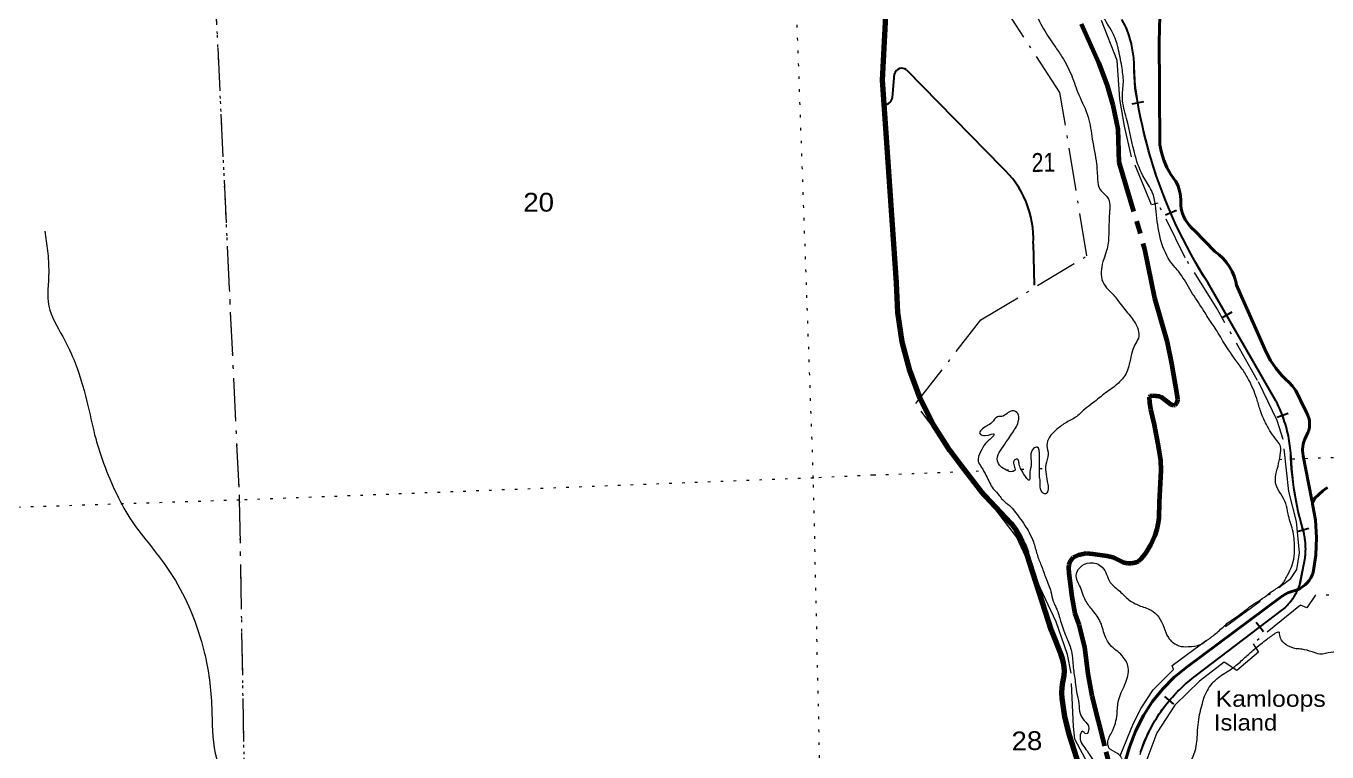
# Model space of a CAD drawing. Header units: feet. Extents: x 485078 to 733631, y 372822 to 564222.
# Drawn here: x 693061 to 705182, y 443034 to 449798 of the extents above; entities that cross this region are included whole.
import ezdxf

# ---------------------------------------------------------------- set-up
doc = ezdxf.new("R2010")
doc.units = ezdxf.units.FT
doc.header["$LTSCALE"] = 80
for name, pattern in [('DOT_DASHED', [7.7, 5, -1.2, 0.3, -1.2]), ('DOTTED', [1.5, 0.3, -1.2]), ('LONG_DASH_SHORT_DASH', [9.9, 6, -1.2, 1.5, -1.2])]:
    doc.linetypes.add(name, pattern=pattern)
for name, color, linetype, lineweight in [('11', 7, 'LONG_DASH_SHORT_DASH', 60), ('20', 7, 'Continuous', 70), ('26', 7, 'Continuous', 40), ('29', 7, 'Continuous', 25), ('34', 7, 'Continuous', 25), ('39', 7, 'Continuous', 13), ('44', 7, 'DOT_DASHED', 13), ('61', 7, 'Continuous', 13), ('7', 7, 'DOTTED', 13)]:
    doc.layers.add(name, color=color, linetype=linetype, lineweight=lineweight)
doc.layers.add('42', color=7, linetype='Continuous')

msp = doc.modelspace()

# ---------------------------------------------------------------- linework, layer by layer
at = {"layer": '11'}
for points in [[(702893.06, 449816.57), (703054.88, 449456.34), (703135.35, 449244.65), (703188.07, 449060.2), (703233.36, 448838.21), (703241.89, 448530.58), (703483.42, 447718.59), (703576.46, 447261.05), (703692.31, 446852.18), (703735.07, 446653.4), (703786.71, 446346.99), (703789.85, 446317.71), (703787.18, 446297.99), (703778.76, 446280.77), (703763.33, 446266.43)], [(703763.33, 446266.43), (703754.02, 446263.58), (703731.47, 446268.47), (703636.18, 446340.75), (703622.7, 446345.46), (703558.6, 446353.57), (703536.42, 446350.33), (703527.04, 446338.64), (703527.86, 446289.24), (703537.73, 446227.52), (703569.72, 446097.71), (703606.55, 445903.14), (703630.02, 445754.05), (703635.62, 445658.29), (703618.87, 445361.88), (703615.09, 445215.91), (703610.18, 445171.31), (703597.25, 445110.98), (703578.22, 445050.14), (703540.52, 444967.41), (703486.35, 444875.51), (703452.29, 444833.82), (703423.53, 444807.71), (703400.78, 444798.44), (703362, 444791.72), (703324.29, 444791.9), (703284.73, 444798.68), (703190.48, 444846.24), (703134.08, 444858.94), (703001.57, 444878.67), (702938.9, 444883.17), (702865.89, 444867.07), (702816.47, 444846.23), (702791.68, 444815.74), (702777.95, 444779.53), (702774.89, 444750.77), (702777.22, 444698.85), (702806.06, 444481.07), (702834.09, 444324.81), (702871.01, 444223.44), (702921.77, 444011.26), (702955.18, 443764.06), (702992.64, 443556.66), (703122.11, 443034.54), (703154.33, 442921.75)]]:
    msp.add_lwpolyline(points, dxfattribs=at)
at = {"layer": '20'}
msp.add_lwpolyline([(703164.5, 441984.67), (702808.06, 443114.08), (702781.87, 443192.42), (702739.32, 443362.12), (702714.75, 443535.33), (702712.12, 443585.85), (702714.78, 443636.37), (702722.71, 443686.33), (702725.71, 443699.5), (702728.43, 443711.25), (702734.59, 443749.71), (702736.69, 443788.59), (702734.73, 443827.49), (702728.7, 443865.96), (702718.69, 443903.6), (702704.8, 443939.98), (702615.18, 444165.45), (702386.63, 444881.13), (702384.3, 444889.57), (702359.26, 444963.07), (702326.67, 445033.55), (702286.9, 445100.24), (702240.37, 445162.4), (702187.6, 445219.36), (701955.63, 445464.95), (701769.34, 445706.34), (701686.57, 445818.12), (701668.12, 445843.04), (701651.69, 445868.12), (701515.36, 446081.39), (701391.48, 446328.9), (701294.15, 446588), (701224.43, 446855.85), (701183.1, 447129.53), (701170.6, 447406.02), (701040.53, 449292.07), (701101.16, 450436.91)], dxfattribs=at)
at = {"layer": '26'}
for points in [[(705046.79, 445355.74), (705038.72, 445396.85), (704961.07, 445792.4), (704956.15, 445817.48), (704954.56, 445842.4), (704954.22, 445852.98), (704956.05, 445878.07), (704960.48, 445902.83), (704966.99, 445925.29), (704976.83, 445949.96), (704988.03, 445975.29), (705002.74, 446008.54), (705013.77, 446033.48), (705018.7, 446058.54), (705020.51, 446072.91), (705020.96, 446094.68), (705019.13, 446116.38), (705015.04, 446137.77), (705010.23, 446153.68), (705000.25, 446178.79), (704988.13, 446203.68), (704934.88, 446313.04), (704930.94, 446323.58), (704911.91, 446365.9), (704888.56, 446405.99), (704861.14, 446443.43), (704829.96, 446477.79), (704795.36, 446508.7), (704761.3, 446543.17), (704705.53, 446609.67), (704657.02, 446681.63), (704616.29, 446758.26), (704340.74, 447384.46), (704333.45, 447418.74), (704318.85, 447466.11), (704299.38, 447511.69), (704275.26, 447554.98), (704246.74, 447595.52), (704214.14, 447632.85), (704177.82, 447666.57), (704138.17, 447696.31), (703947.99, 447893.02), (703924.47, 447913.13), (703900.18, 447938.44), (703878.66, 447966.16), (703860.16, 447995.97), (703844.87, 448027.55), (703832.97, 448060.56), (703824.59, 448094.63), (703819.81, 448129.39), (703820.44, 448173.71), (703816.42, 448218.04), (703807.78, 448261.71), (703794.63, 448304.24), (703777.11, 448345.15), (703771.71, 448351.9), (703728.27, 448413.05), (703691.47, 448478.41), (703661.7, 448547.26), (703639.29, 448618.85), (703624.49, 448692.38), (703620.11, 449692.28), (703622.66, 449729.22), (703624.11, 449931.7)], [(705046.79, 445355.74), (705067.42, 445394.98), (705147.96, 445469.49), (705163.9, 445483.15), (705186.97, 445499.52)], [(703198.38, 442604.55), (703343.23, 443078.45), (703350.88, 443103.5), (703360.52, 443128.45), (703402.07, 443236.02), (703471.59, 443373.09), (703555.05, 443502.14), (703651.55, 443621.77), (703760.03, 443730.65), (703879.29, 443827.59), (704756.63, 444480.79), (704764.3, 444486.58), (704789.66, 444503.13), (704816.61, 444516.94), (704844.86, 444527.85), (704874.1, 444535.75), (704884.37, 444538.76), (704910.11, 444548.4), (704934.69, 444560.67), (704957.86, 444575.44), (704979.35, 444592.56), (704998.94, 444611.83), (705016.41, 444633.04), (705031.57, 444655.96), (705044.24, 444680.33), (705054.3, 444705.9), (705054.58, 444707.27), (705078.18, 444868.8), (705084.76, 445031.92), (705074.26, 445194.82), (705048.31, 445346.85), (705046.79, 445355.74)]]:
    msp.add_lwpolyline(points, dxfattribs=at)
at = {"layer": '29'}
for p, q in [((701133.62, 449130.81), (701152.76, 449352.95)), ((701265.46, 449389.54), (702152.07, 448483.69)), ((702446.2, 447772.24), (702452.85, 447384.94))]:
    msp.add_line(p, q, dxfattribs=at)
for centre, radius, start, end in [((701221.63, 449332.68), 71.79, 52.37235, 163.59986), ((701050.46, 449144.9), 83.54, 274.61951, 352.46986), ((701539.15, 447813.77), 908, 357.37904, 47.5441)]:
    msp.add_arc(centre, radius, start, end, dxfattribs=at)
at = {"layer": '34'}
for p, q in [((703472.97, 449089.96), (703364.09, 449070.49)), ((703779.58, 448078.16), (703677.93, 448034.54)), ((704294.85, 447130.93), (704199.02, 447075.7)), ((704821.76, 446186.98), (704717.8, 446149.21)), ((705011.98, 445117.81), (704905.91, 445086.47)), ((704590.25, 444152.64), (704523.21, 444240.63)), ((703755.96, 443479.37), (703671.41, 443550.68))]:
    msp.add_line(p, q, dxfattribs=at)
at = {"layer": '34', "lineweight": 13}
for p, q in [((704077.1, 447401.62), (704708.17, 446306.62)), ((704979.87, 444842.32), (704931.98, 444598.49)), ((704770.56, 444360.56), (703966.32, 443747.83))]:
    msp.add_line(p, q, dxfattribs=at)
at = {"layer": '34'}
for points in [[(703346.94, 449680.6), (703341.71, 449698.23), (703336.17, 449715.62), (703330.33, 449732.99), (703324.28, 449750.25), (703317.8, 449767.48), (703311.14, 449784.48), (703305.84, 449797.22), (703270.07, 449857.19)], [(704981.25, 444866.27), (704982.15, 444878.2), (704982.92, 444890.21), (704983.41, 444902.16), (704983.68, 444914.1), (704983.83, 444926.11), (704983.69, 444938.08), (704983.34, 444950.01), (704982.8, 444962.04), (704982.03, 444973.95), (704981.13, 444985.89), (704979.97, 444997.84), (704978.57, 445009.7), (704976.97, 445021.58), (704975.22, 445033.41), (704973.21, 445045.26), (704971.04, 445057), (704968.6, 445068.77), (704966.01, 445080.43), (704965.7, 445081.78), (704951.46, 445129.96), (704938.4, 445178.24), (704926.16, 445226.77), (704914.4, 445275.73), (704903.81, 445324.76), (704894.13, 445373.75), (704884.92, 445423.18), (704876.89, 445472.68), (704869.77, 445522.15), (704863.4, 445572.14), (704858.01, 445621.84), (704853.17, 445671.69), (704849.44, 445721.88), (704846.69, 445771.77), (704844.7, 445821.48), (704842.74, 445844.09), (704840.25, 445866.56), (704837.38, 445888.99), (704834.25, 445911.53), (704830.61, 445933.89), (704826.58, 445956.11), (704822.29, 445978.42), (704817.5, 446000.56), (704812.32, 446022.54), (704806.75, 446044.62), (704800.8, 446066.41), (704794.61, 446088.19), (704787.88, 446109.9), (704780.8, 446131.35), (704773.32, 446152.75), (704765.6, 446174), (704757.37, 446195.22), (704748.88, 446216.16), (704739.89, 446237.04), (704730.66, 446257.65), (704721.04, 446278.23), (704711.06, 446298.52), (704707.2, 446306.1), (704076.16, 447401.05), (704033.26, 447468.62), (703992.13, 447536.82), (703952.17, 447605.75), (703912.72, 447675.57), (703875.06, 447746), (703838.8, 447816.77), (703803.06, 447888.43), (703769.11, 447960.7), (703736.56, 448033.33), (703704.92, 448107.08), (703674.93, 448180.79), (703645.7, 448255.01), (703618.02, 448330.22), (703591.99, 448405.4), (703567.11, 448481.32), (703543.25, 448557.35), (703520.92, 448634.37), (703499.87, 448711.12), (703480.34, 448788.86), (703462.09, 448866.32), (703444.99, 448944.53), (703429.54, 449022.7), (703415.49, 449101.23), (703402.45, 449179.87), (703396.31, 449222.24), (703392.02, 449275.27), (703388.97, 449328.09), (703386.84, 449380.97), (703385.28, 449434.22), (703385.05, 449464.53), (703383.66, 449482.82), (703381.86, 449501), (703379.74, 449519.17), (703377.41, 449537.42), (703374.66, 449555.54), (703371.62, 449573.53), (703368.34, 449591.61), (703364.66, 449609.55), (703360.68, 449627.37), (703356.37, 449645.27), (703351.77, 449662.95), (703346.94, 449680.6)], [(703446.36, 443031.1), (703454.23, 443054.67), (703462.5, 443078.11), (703471.1, 443101.62), (703480.2, 443124.82), (703489.67, 443147.76), (703499.44, 443170.76), (703509.73, 443193.45), (703520.39, 443215.89), (703531.5, 443238.34), (703542.93, 443260.38), (703554.64, 443282.35), (703566.9, 443304.15), (703579.48, 443325.56), (703592.46, 443346.83), (703605.69, 443367.9), (703619.47, 443388.79), (703633.43, 443409.33), (703647.93, 443429.7), (703662.63, 443449.72), (703677.74, 443469.61), (703693.17, 443489.11), (703708.97, 443508.35), (703725.02, 443527.37), (703741.56, 443546.08), (703758.33, 443564.58), (703775.44, 443582.68), (703792.77, 443600.56), (703810.57, 443618), (703828.6, 443635.22), (703846.82, 443652.08), (703865.41, 443668.7), (703884.32, 443684.9), (703903.6, 443700.85), (703922.95, 443716.48), (703942.76, 443731.68), (703962.74, 443746.51), (703965.66, 443748.71), (704769.87, 444361.42), (704776.7, 444367.1), (704783.36, 444372.91), (704789.94, 444378.85), (704796.48, 444384.9), (704802.86, 444391.06), (704809.1, 444397.32), (704815.31, 444403.69), (704821.36, 444410.17), (704827.28, 444416.75), (704833.12, 444423.48), (704838.8, 444430.26), (704844.42, 444437.12), (704849.9, 444444.13), (704855.21, 444451.19), (704860.43, 444458.39), (704865.52, 444465.61), (704870.5, 444473.01), (704875.34, 444480.41), (704880.05, 444487.96), (704884.61, 444495.54), (704889.08, 444503.23), (704893.37, 444510.97), (704897.52, 444518.81), (704901.58, 444526.68), (704905.46, 444534.68), (704909.24, 444542.73), (704912.84, 444550.83), (704916.34, 444558.98), (704919.63, 444567.21), (704922.82, 444575.51), (704925.86, 444583.8), (704928.78, 444592.18), (704930.91, 444598.77), (704978.78, 444842.49), (704980.16, 444854.38), (704981.25, 444866.27)]]:
    msp.add_lwpolyline(points, dxfattribs=at)
at = {"layer": '34', "lineweight": 13}
for centre, radius, start, end in [((702337.92, 449391.01), 1050.81, 4.01468, 22.77064), ((706423.87, 449484.3), 3037.78, 180.37202, 184.94662), ((707924.44, 449875.11), 4573.85, 188.20486, 212.73733), ((703550.72, 445716.16), 1299.36, 4.65258, 27.02813), ((707716.37, 445911.46), 2871.98, 181.79394, 196.78552), ((704297.55, 444925.23), 687.34, 353.07202, 13.18923), ((704446.86, 444753.89), 509.4, 309.45321, 342.23787), ((704805.67, 442594.29), 1426.59, 126.04074, 163.18821)]:
    msp.add_arc(centre, radius, start, end, dxfattribs=at)
at = {"layer": '39'}
msp.add_arc((704509.15, 443362.13), 506.61, 142.01673, 160.43589, dxfattribs=at)
for points in [[(704782.59, 444622.01), (704805.15, 444662.83), (704872.72, 444832.15), (704880.75, 444939.59), (704861.3, 445105.19), (704819.91, 445254.18), (704799.82, 445348.93), (704707.18, 445529.31), (704701.9, 445591.96), (704726.2, 445695.66), (704746.45, 445799.29), (704748.88, 445882.33), (704717.52, 445932.32), (704617.29, 446086.24), (704559.97, 446220.75), (704527.5, 446327.41), (704451.09, 446506.08), (704392.5, 446602.11), (704246.7, 446807.77), (704158.78, 446953.83), (704081.57, 447069.74), (704012.58, 447179.73), (703904.01, 447345.64), (703797.43, 447513.6), (703753.93, 447563.37), (703597.38, 448007.68), (703554.16, 448249.74), (703480.76, 448377.87), (703395.58, 448590.78), (703315.89, 448937.4), (703275.76, 449124.87), (703284.98, 449274.84), (703269.94, 449422.31), (703236.2, 449593.72), (703184.8, 449736.44), (703094.58, 449896.62), (703060.24, 449995.14), (703028.61, 450059.3), (702946.16, 450235.84), (702876.02, 450404.51), (702801.36, 450597.38), (702764.96, 450697.89), (702716.18, 450810.3), (702682.24, 450888.58), (702663.12, 451141.24), (702635.62, 451304.66), (702597, 451518.48), (702578.55, 451633.5), (702549.1, 451792.84), (702514.09, 451925.76), (702484.4, 451994), (702476.39, 452093.03), (702507.24, 452172.58), (702494.74, 452293.79), (702470.92, 452372.27), (702434.33, 452482.89), (702383.68, 452587.16), (702318.5, 452709.38), (702258.72, 452866.11), (702201.64, 452988.48), (702177.23, 453097.31), (702167.04, 453307.63), (702166.89, 453522.19), (702176.15, 453670.13), (702219.23, 453849.1), (702251.11, 453979.26), (702274.43, 454133.55), (702318.06, 454284.19), (702358.84, 454374.04), (702427.24, 454500.87), (702480.97, 454599.26)], [(696787.34, 451822.48), (696593.58, 451773.89), (696295.1, 451799.16), (696079.56, 451825.51), (695743.29, 451727.91), (695495.88, 451793.55), (695259.34, 451786.73), (694988.44, 451620.74), (694679.29, 451501.9), (694246.01, 451453.31), (693850.75, 451416.26), (693652, 451427.04), (693496.31, 451528.49), (693284.36, 451672.37), (693102.24, 451724.26), (692834.53, 451685.91), (692497.65, 451709.74), (692295.62, 451647.53), (692166.34, 451482.79), (692062.17, 451349.36), (691835.97, 451284.22), (691671.25, 451199.12), (691384.56, 451075.04), (691222.73, 451073.04), (691121.76, 451119.87), (691049.56, 451208.25), (690875.29, 451266.5), (690526.5, 451125.94), (690293.53, 450973.51), (690060.48, 450875.73), (689900.58, 450823.2), (689753.59, 450803.53), (689468.17, 450805), (689110.61, 450787.58), (688896.93, 450870.67), (688671.75, 450884.51), (688335.48, 450839.55), (687948.32, 450960.68), (687629.17, 450997.32), (687232.51, 450996.66), (686944.98, 450947.44), (686620.15, 450973.75), (686500.38, 451141.32), (686260.83, 451318.58), (686030.76, 451407.13), (685679.74, 451483.06), (685417.33, 451517.77), (685103.92, 451562.73), (684802.72, 451606.11), (684563.39, 451566.8), (684328.4, 451466.92), (684166.01, 451373.81), (684017.84, 451226.58), (683970.64, 451085.15), (683961.67, 450843.95), (683860.85, 450781.48), (683634.2, 450833.72), (683434.97, 450856.63), (683217.64, 450824.22), (683137.57, 450800.98), (683014.75, 450731.61), (682960.86, 450553.5), (682946.23, 450354.59), (682771.09, 450277.2), (682526.4, 450324.72), (682353.68, 450289.92), (682195.25, 450146.36), (681993.67, 449861.51), (681772.26, 449565.81), (681673.54, 449554.02), (681546.61, 449591.78), (681396.82, 449539.62), (681263.97, 449467.86), (681121.15, 449233.79), (680956.19, 449049.5)], [(701652.28, 450943.52), (701727.82, 450809.36), (701816.73, 450715.95), (701936.06, 450621.1), (702019.59, 450596.4), (702090.28, 450502.64), (702175.51, 450390.93), (702291.58, 450255.54), (702368.83, 450137.61), (702451.43, 449952.98), (702540.03, 449772.52), (702646.49, 449610.63), (702713.26, 449510.71), (702803.84, 449332.31), (702870.05, 449157.49), (702957.17, 448948.66), (702995.63, 448742.94), (703034.52, 448514.96), (703045.51, 448367.41), (703067.58, 448274.72), (703137.88, 448201.19), (703155.02, 448049.71), (703148.74, 447853.24), (703129.36, 447705.1), (703102.56, 447625.64), (703086, 447437.07), (703128.04, 447358.94), (703179.68, 447307.31), (703252.36, 447215.61), (703347.83, 447098.03), (703387.37, 447044.14), (703424.8, 446891.03), (703391.6, 446827.64), (703340.46, 446646.49), (703317.56, 446575.2), (703238.59, 446470.44), (703118.86, 446379.05), (703001.19, 446285.68), (702925.36, 446227.54), (702839.73, 446153.01), (702743.58, 446098.51), (702655.76, 446032.04), (702596.25, 445968.14), (702573.46, 445890.77), (702585.25, 445805.99), (702562.77, 445712.44), (702564.55, 445621.38), (702580.51, 445530.61), (702581.77, 445465.86), (702560.02, 445439.12), (702518.97, 445466.66), (702511.43, 445541.41), (702504.25, 445597.95), (702504.45, 445691.07), (702504.5, 445792.28), (702482.63, 445874.85), (702448.45, 445862.04), (702423.51, 445790.71), (702425.18, 445705.72), (702412.87, 445610.35), (702407.66, 445565.72), (702378.8, 445591.47), (702339.03, 445657.5), (702317.95, 445699.6), (702294.41, 445763.92), (702268.37, 445749.24), (702267.3, 445700.64), (702274.2, 445658.27), (702238, 445645.42), (702180.83, 445668.6), (702131.49, 445706.11), (702111.72, 445784.67), (702152.74, 445862.38), (702207.88, 445942.39), (702255.13, 446012.13), (702309.64, 446124.52), (702310.99, 446158.95), (702279.67, 446206.93), (702249.18, 446212.41), (702201.03, 446189.21), (702152.99, 446159.94), (702112.54, 446157.13), (702062.91, 446105.57), (702008.92, 446070.11), (701947.5, 446000.1), (701998.48, 445982.87), (702081.29, 445994.59), (702057.66, 445959.72), (701999.94, 445908), (701954.88, 445830.21), (701932.29, 445742.73), (701961.7, 445688.65), (702007.87, 445606.55), (702073, 445486.36), (702077.71, 445479.59)], [(693235.21, 447887.48), (693260.53, 447702.21), (693272.17, 447504.28), (693274.16, 447188.6), (693402.38, 446905.97), (693521.44, 446651.34), (693640.09, 446248.93), (693710.09, 445954), (693783.68, 445723.98), (693906.07, 445435.07), (694049.38, 445181.34), (694219.9, 444956.97), (694429.27, 444669.28), (694595.42, 444347.59), (694721.38, 443965.7), (694791.98, 443444.1), (694824.35, 443022.27), (694979.39, 442673.85), (695229.48, 442326.96), (695456.27, 442060.17), (695656.32, 441804.52), (695883.81, 441519.53), (696119.76, 441172.11), (696384.02, 440931.01), (696740.47, 440713.59), (697146.99, 440615.45), (697529.64, 440506.29), (697815.69, 440488.65), (698048.57, 440485.22), (698263.58, 440630.9), (698471.27, 440545.56), (698601.75, 440309.57), (698714.9, 439998.04), (698807.13, 439651.32), (698827.22, 439285.71), (698898.53, 438851.17), (699028.45, 438471.45), (699246.23, 438228.61), (699433.7, 438089.88), (699675.5, 437906.64), (699975.6, 437786.3), (700239.02, 437672.68), (700423.39, 437614.8), (700611.49, 437617.79), (700743.25, 437612.6), (700862.87, 437606.95), (700988.25, 437609.62), (701137.96, 437611.17), (701189.38, 437610.13), (701204.92, 437608.76)], [(709524.29, 446739.1), (709508.09, 446731.6), (709307.85, 446717.6), (709152.83, 446670.06), (709018.37, 446606.73), (708859.49, 446549), (708728.92, 446493.84), (708523.2, 446346.14), (708429.54, 446164.17), (708288.65, 446015.7), (708245.41, 445948.06), (708167.08, 445707.69), (708123.92, 445532.77), (708095.84, 445414.83), (708060.98, 445229.95), (708020.08, 444939.7), (707962.95, 444857.62), (707855, 444784.68), (707668.66, 444681.89), (707592.51, 444639.93), (707512.04, 444508.82), (707379.17, 444467.79), (707206.4, 444395.61), (707024.18, 444288.85), (706794.04, 444249.98), (706559.07, 444251.5), (706470.03, 444247.75), (706392.18, 444189.56), (706366.65, 444148.58), (706188.08, 444062.13), (705929.88, 444008.55), (705606.5, 443973.94), (705484.98, 443973.61), (705319.05, 443966.35), (705217.85, 443962.36), (705116.9, 443946.24), (705043.58, 443967.08), (704949.93, 443991.58), (704895.15, 443996.59)], [(702073, 445486.36), (702128.55, 445423.61), (702158.8, 445385.11), (702224.8, 445330.11), (702271.55, 445277.87), (702315.55, 445220.12), (702367.79, 445145.87), (702406.29, 445079.87), (702447.54, 444991.88), (702480.54, 444876.38), (702519.04, 444774.64), (702563.04, 444656.39), (702609.78, 444527.15), (702631.78, 444439.15), (702652.39, 444391.78)], [(703273.61, 442974.21), (703268.39, 442981.31), (703231.19, 443019.05), (703151.13, 443074.18), (703140.09, 443120.52), (703180.59, 443224.54), (703226.05, 443385.33), (703239.71, 443515.14), (703299.59, 443664.07), (703330.92, 443822.56), (703274.11, 443930.77), (703162.76, 444031.84), (703118.82, 444103.86), (703073.61, 444240.63), (703000.53, 444352.57), (702933.93, 444444.39), (702876.45, 444587), (702844.3, 444677.46), (702881.3, 444753.07), (702973.6, 444797.37), (703087.81, 444757.07), (703163.51, 444614.82), (703252.23, 444531.53), (703336.82, 444452.2), (703431.02, 444399.37), (703543.29, 444354.99), (703615.42, 444291.61), (703704.21, 444101.04), (703730.32, 444066.28)], [(703730.32, 444066.28), (703752.02, 444050.93), (703803.25, 444023.71), (703889.7, 444015.71), (704003.37, 444036.52), (704091.42, 444094.16), (704168.27, 444156.6), (704262.73, 444239.85), (704371.59, 444316.69), (704443.64, 444372.73), (704517.28, 444423.96), (704598.93, 444476.79), (704650.16, 444516.81), (704698.19, 444548.83), (704744.62, 444582.45), (704781.44, 444620.88)], [(702652.39, 444391.78), (702668.3, 444356.25), (702705.06, 444237.54), (702758.52, 444092.83), (702801.43, 443970.19), (702818.53, 443820.73), (702837.38, 443685.47), (702849.29, 443594.62), (702871.67, 443485.74), (702881.59, 443392.82), (702921.37, 443326.8), (702963.28, 443254.74), (702937.95, 443203.64), (702903.06, 443227.26), (702881.82, 443174.21), (702905.55, 443099.78), (702947.15, 443043.91), (703047.42, 442887.96), (703083.03, 442827.93), (703154.6, 442689.65), (703178.64, 442669.85)], [(704109.84, 443673.91), (704185.08, 443737.95), (704311.56, 443822.8), (704407.62, 443904.45), (704492.47, 443979.69), (704566.11, 444040.53), (704625.35, 444086.96), (704666.97, 444117.38), (704713.4, 444147.79), (704731.01, 444152.6), (704738.64, 444150.93)], [(704895.15, 443996.59), (704803.33, 444031.25), (704749.42, 444094.98), (704738.64, 444150.93)], [(704031.78, 443531.77), (704023.75, 443504.02), (703984.48, 443337.28), (703974.31, 443235.87), (703957.35, 443067.53), (703899.11, 442938.88), (703761.16, 442847.14), (703652.26, 442822.77), (703583.74, 442805.25), (703529.36, 442790.02), (703478.74, 442789.04), (703442.61, 442803)]]:
    msp.add_spline(points, degree=3, dxfattribs=at)
at = {"layer": '44'}
for points in [[(688649.39, 470198.26), (688773, 466766.95), (694401, 466945.95), (694488, 461456.95), (694691, 456153.95), (694788, 450823.95), (695048, 445380.95), (695141, 440040.95), (695323, 434686.95), (700396, 434854.95), (700562, 430195.95), (700743, 424896.95), (695417, 424709.95), (690101, 424527.95), (684752, 424375.95), (679411, 424204.95), (679406.87, 423859.49)], [(702952.65, 442926.55), (702832.59, 443154.08), (702821.67, 443272.4), (702798.03, 443767.52), (702765.28, 443942.27), (702659.77, 444248.07), (702288.78, 445038.18), (701641.05, 445889.96), (701349.99, 446279.5), (701958.55, 447059.67), (702944.73, 447657.06), (702694.34, 449178.14), (701373.64, 451205.16)], [(704845.46, 444650.33), (704901.86, 444734.07), (704925.5, 444890.61), (704898.88, 445180.9), (704825.45, 445462.18), (704774.51, 445946.37), (704719.18, 446122.49), (704536.2, 446496.1), (704157.81, 447162.32), (703861.29, 447639.23), (703606.61, 448148.91), (703548.66, 448131.03), (703361.01, 448578.5), (703294.62, 448864.7), (703251.86, 449117.3), (703251.86, 449117.3), (703226.4, 449477.71), (703031.75, 449976.47)], [(703254.63, 442997.54), (703379.24, 443303.34), (703450.18, 443441.68), (703562.96, 443612.78), (703752.16, 443802.09), (703752.16, 443802.09), (703752.16, 443802.09), (703738.39, 443840.58), (704845.46, 444650.33)], [(705694.61, 444507.67), (705072.95, 444493.64), (704994.29, 444377.99), (704934.61, 444402.32), (704493.05, 444041.68), (704543.99, 443965.22), (704342.06, 443794.12), (704225.64, 443872.38), (703995.14, 443695.34), (703763.56, 443471.92), (703596.13, 443213.83), (703442.61, 442803)]]:
    msp.add_lwpolyline(points, dxfattribs=at)
at = {"layer": '61', "linetype": 'DOTTED'}
msp.add_lwpolyline([(700673, 434860.95), (700516, 440220.95), (700397, 445586.95), (700207, 450906.95), (700109, 456325.95), (699978.9, 458989.24)], dxfattribs=at)
at = {"layer": '7'}
for p, q in [((700953.31, 445614.92), (701981.01, 445654.34)), ((702192.2, 445662.44), (702278.06, 445665.73)), ((702333.73, 445667.87), (702420.75, 445671.21)), ((702504.38, 445674.42), (702561.72, 445676.61))]:
    msp.add_line(p, q, dxfattribs=at)
for points in [[(694255.6, 470373.48), (694401, 466945.95), (694488, 461456.95), (694691, 456153.95), (694788, 450823.95), (695048, 445380.95), (695141, 440040.95), (695323, 434686.95)], [(704739.03, 445760.13), (705621.52, 445793.98), (708198.28, 445817.96)], [(700951.62, 445614.27), (700397, 445586.95), (695048, 445380.95), (689372, 445194.95), (683992, 444996.95)]]:
    msp.add_lwpolyline(points, dxfattribs=at)

# ---------------------------------------------------------------- texts
at = {"layer": '42'}
for s, width, p in [('Kamloops', 1.15, (704145.11, 443455.57)), ('Island', 1.1, (704129.13, 443234.48))]:
    msp.add_text(s, height=150, dxfattribs=dict(at, width=width)).set_placement(p)
at = {"layer": '7'}
for s, width, p in [('21', 0.85, (702431.79, 448437.96)), ('28', 1.1, (702245.01, 443048.47))]:
    msp.add_text(s, height=175, rotation=1.11, dxfattribs=dict(at, width=width)).set_placement(p)
at = {"layer": '7', "width": 1.1}
msp.add_text('20', height=175, dxfattribs=at).set_placement((697693.9, 448068.73))

doc.saveas('drawing.dxf')
